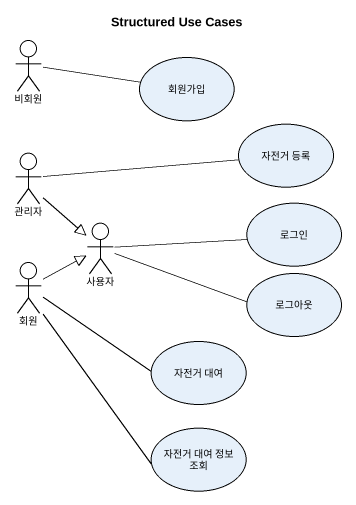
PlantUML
@startuml
title Structured Use Cases
actor 비회원
usecase 회원가입
actor 관리자
usecase "자전거 등록" as 자전거_등록
actor 사용자
usecase 로그인
actor 회원
usecase 로그아웃
usecase "자전거 대여" as 자전거_대여
usecase "자전거 대여 정보 조회" as 자전거_대여_정보_조회
비회원 -right- 회원가입
관리자 -right- 자전거_등록
관리자 --|> 사용자
사용자 -right- 로그인
사용자 -right- 로그아웃
회원 -right-|> 사용자
회원 -right- 자전거_대여
회원 -- 자전거_대여_정보_조회
@enduml
